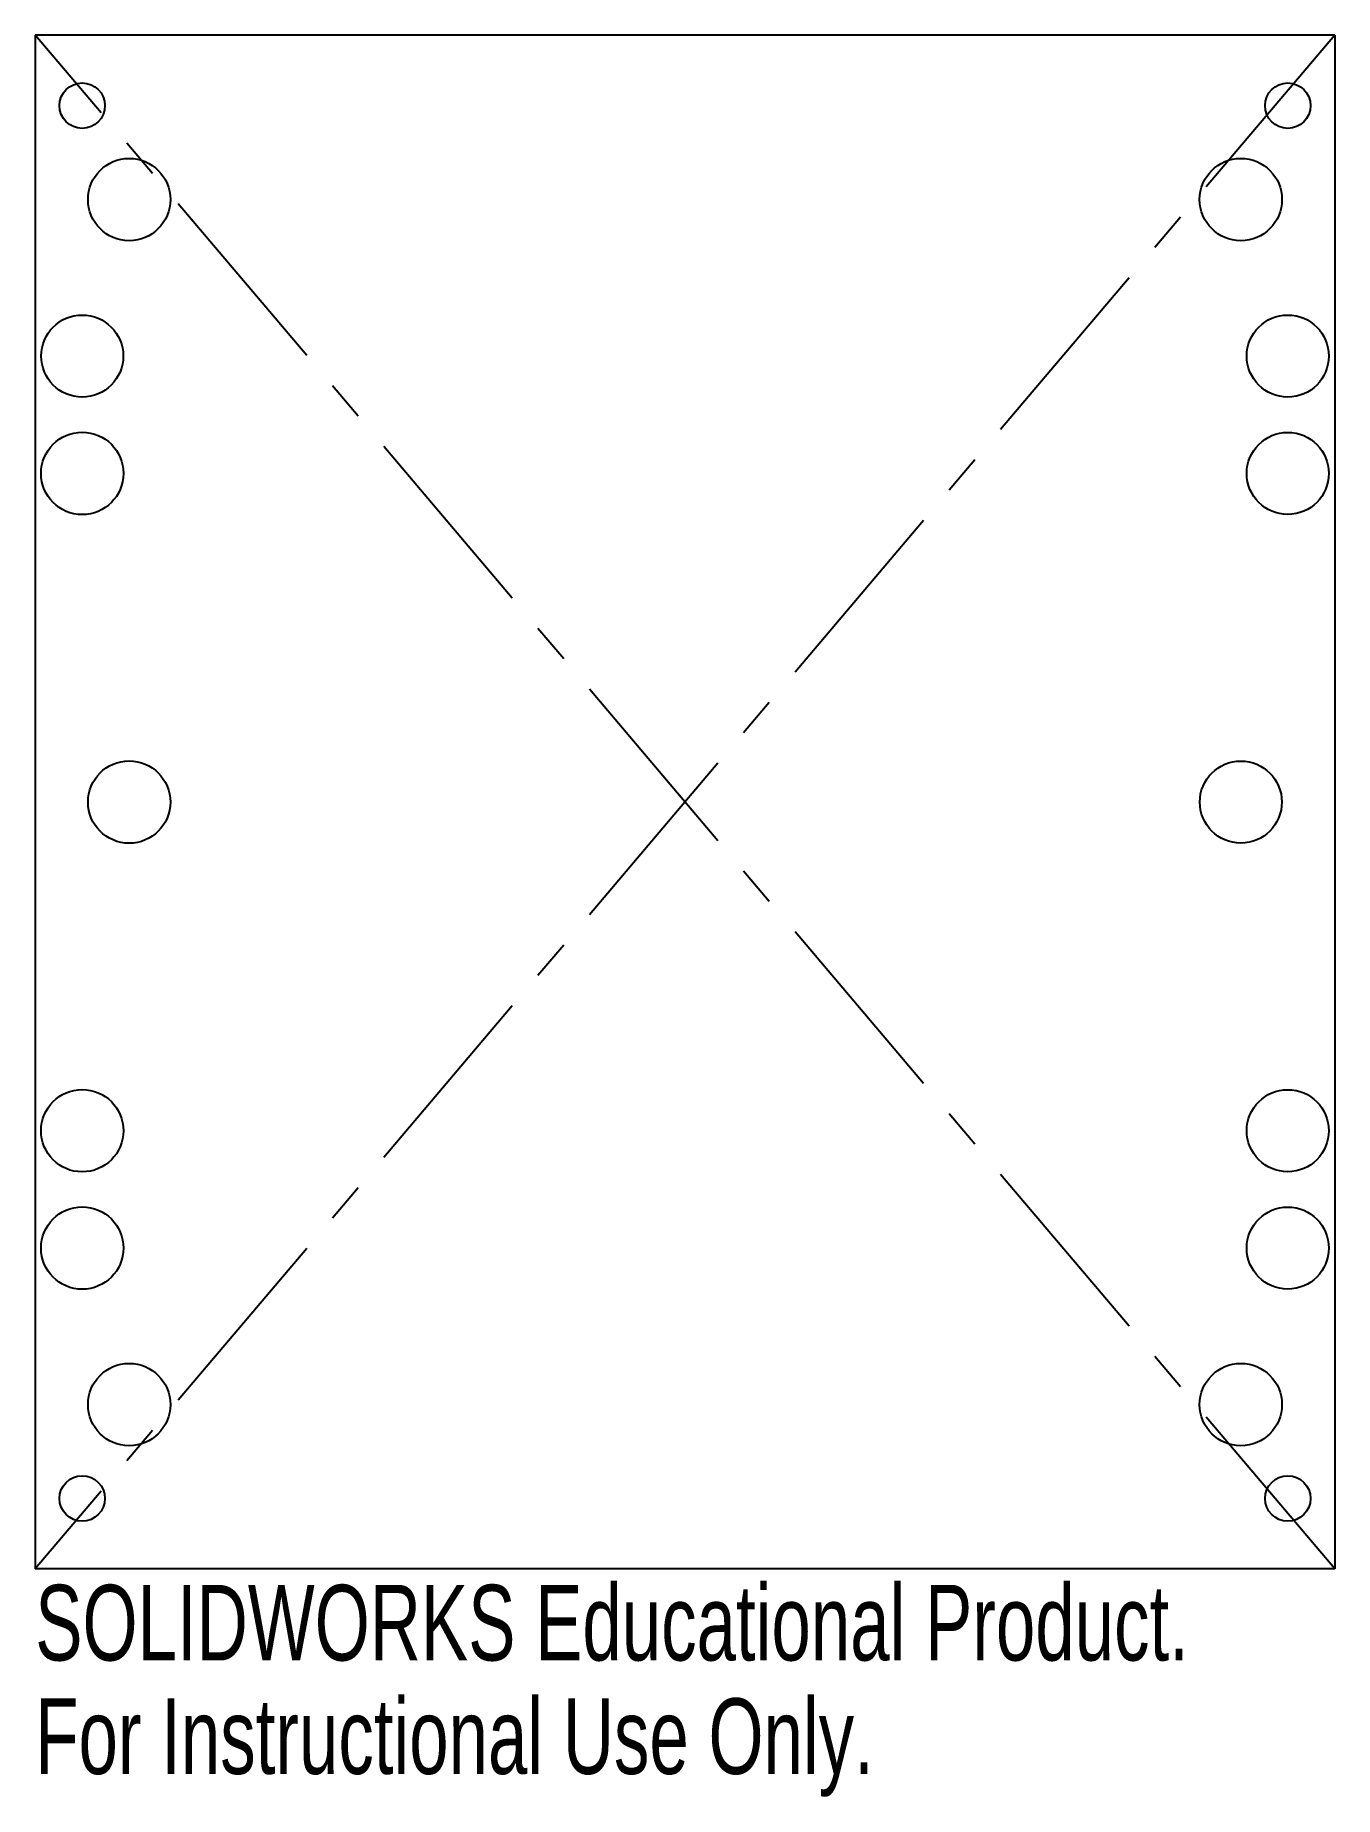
# Model space of a CAD drawing. Header units: millimetres. Extents: x -42 to 42, y -64 to 49.
import ezdxf

# ---------------------------------------------------------------- set-up
doc = ezdxf.new("R2010")
doc.units = ezdxf.units.MM
doc.header["$PDSIZE"] = -1
doc.linetypes.add('CENTERX2', pattern=[20.32, 12.7, -2.54, 2.54, -2.54])
doc.styles.add('SLDTEXTSTYLE0', font='TXT', dxfattribs={"width": 0.7})

msp = doc.modelspace()

# ---------------------------------------------------------------- linework, layer by layer
at = {"color": 7, "linetype": 'Continuous'}
for p, q in [((41.5, 49), (-41.5, 49)), ((-41.5, 49), (-41.5, -49)), ((41.5, 49), (41.5, -49)), ((41.5, -49), (-41.5, -49))]:
    msp.add_line(p, q, dxfattribs=at)
at = {"color": 7, "linetype": 'CENTERX2'}
for p, q in [((41.5, 49), (-41.5, -49)), ((41.5, -49), (-41.5, 49))]:
    msp.add_line(p, q, dxfattribs=at)
at = {"color": 7, "linetype": 'Continuous'}
for centre, radius in [((-38.5, 44.5), 1.45), ((38.5, 44.5), 1.45), ((-35.5, 38.5), 2.63), ((35.5, 38.5), 2.63), ((-38.5, 28.5), 2.62), ((38.5, 28.5), 2.62), ((-38.5, 21), 2.63), ((38.5, 21), 2.62), ((-35.5, 0), 2.63), ((35.5, 0), 2.62), ((-38.5, -21), 2.63), ((38.5, -21), 2.62), ((-38.5, -28.5), 2.63), ((38.5, -28.5), 2.62), ((-35.5, -38.5), 2.63), ((35.5, -38.5), 2.63), ((-38.5, -44.5), 1.45), ((38.5, -44.5), 1.45)]:
    msp.add_circle(centre, radius, dxfattribs=at)
msp.add_point((0, 0), dxfattribs=at)
msp.add_point((0, 0), dxfattribs=at)

# ---------------------------------------------------------------- texts
at = {"color": 7, "linetype": 'Continuous', "char_height": 4.8336, "attachment_point": 1, "style": 'SLDTEXTSTYLE0'}
for s, insert in [('SOLIDWORKS Educational Product.', (-41.5, -50.02)), ('For Instructional Use Only.', (-41.5, -57.27))]:
    msp.add_mtext(s, dxfattribs=dict(at, insert=insert))

doc.saveas('drawing.dxf')
